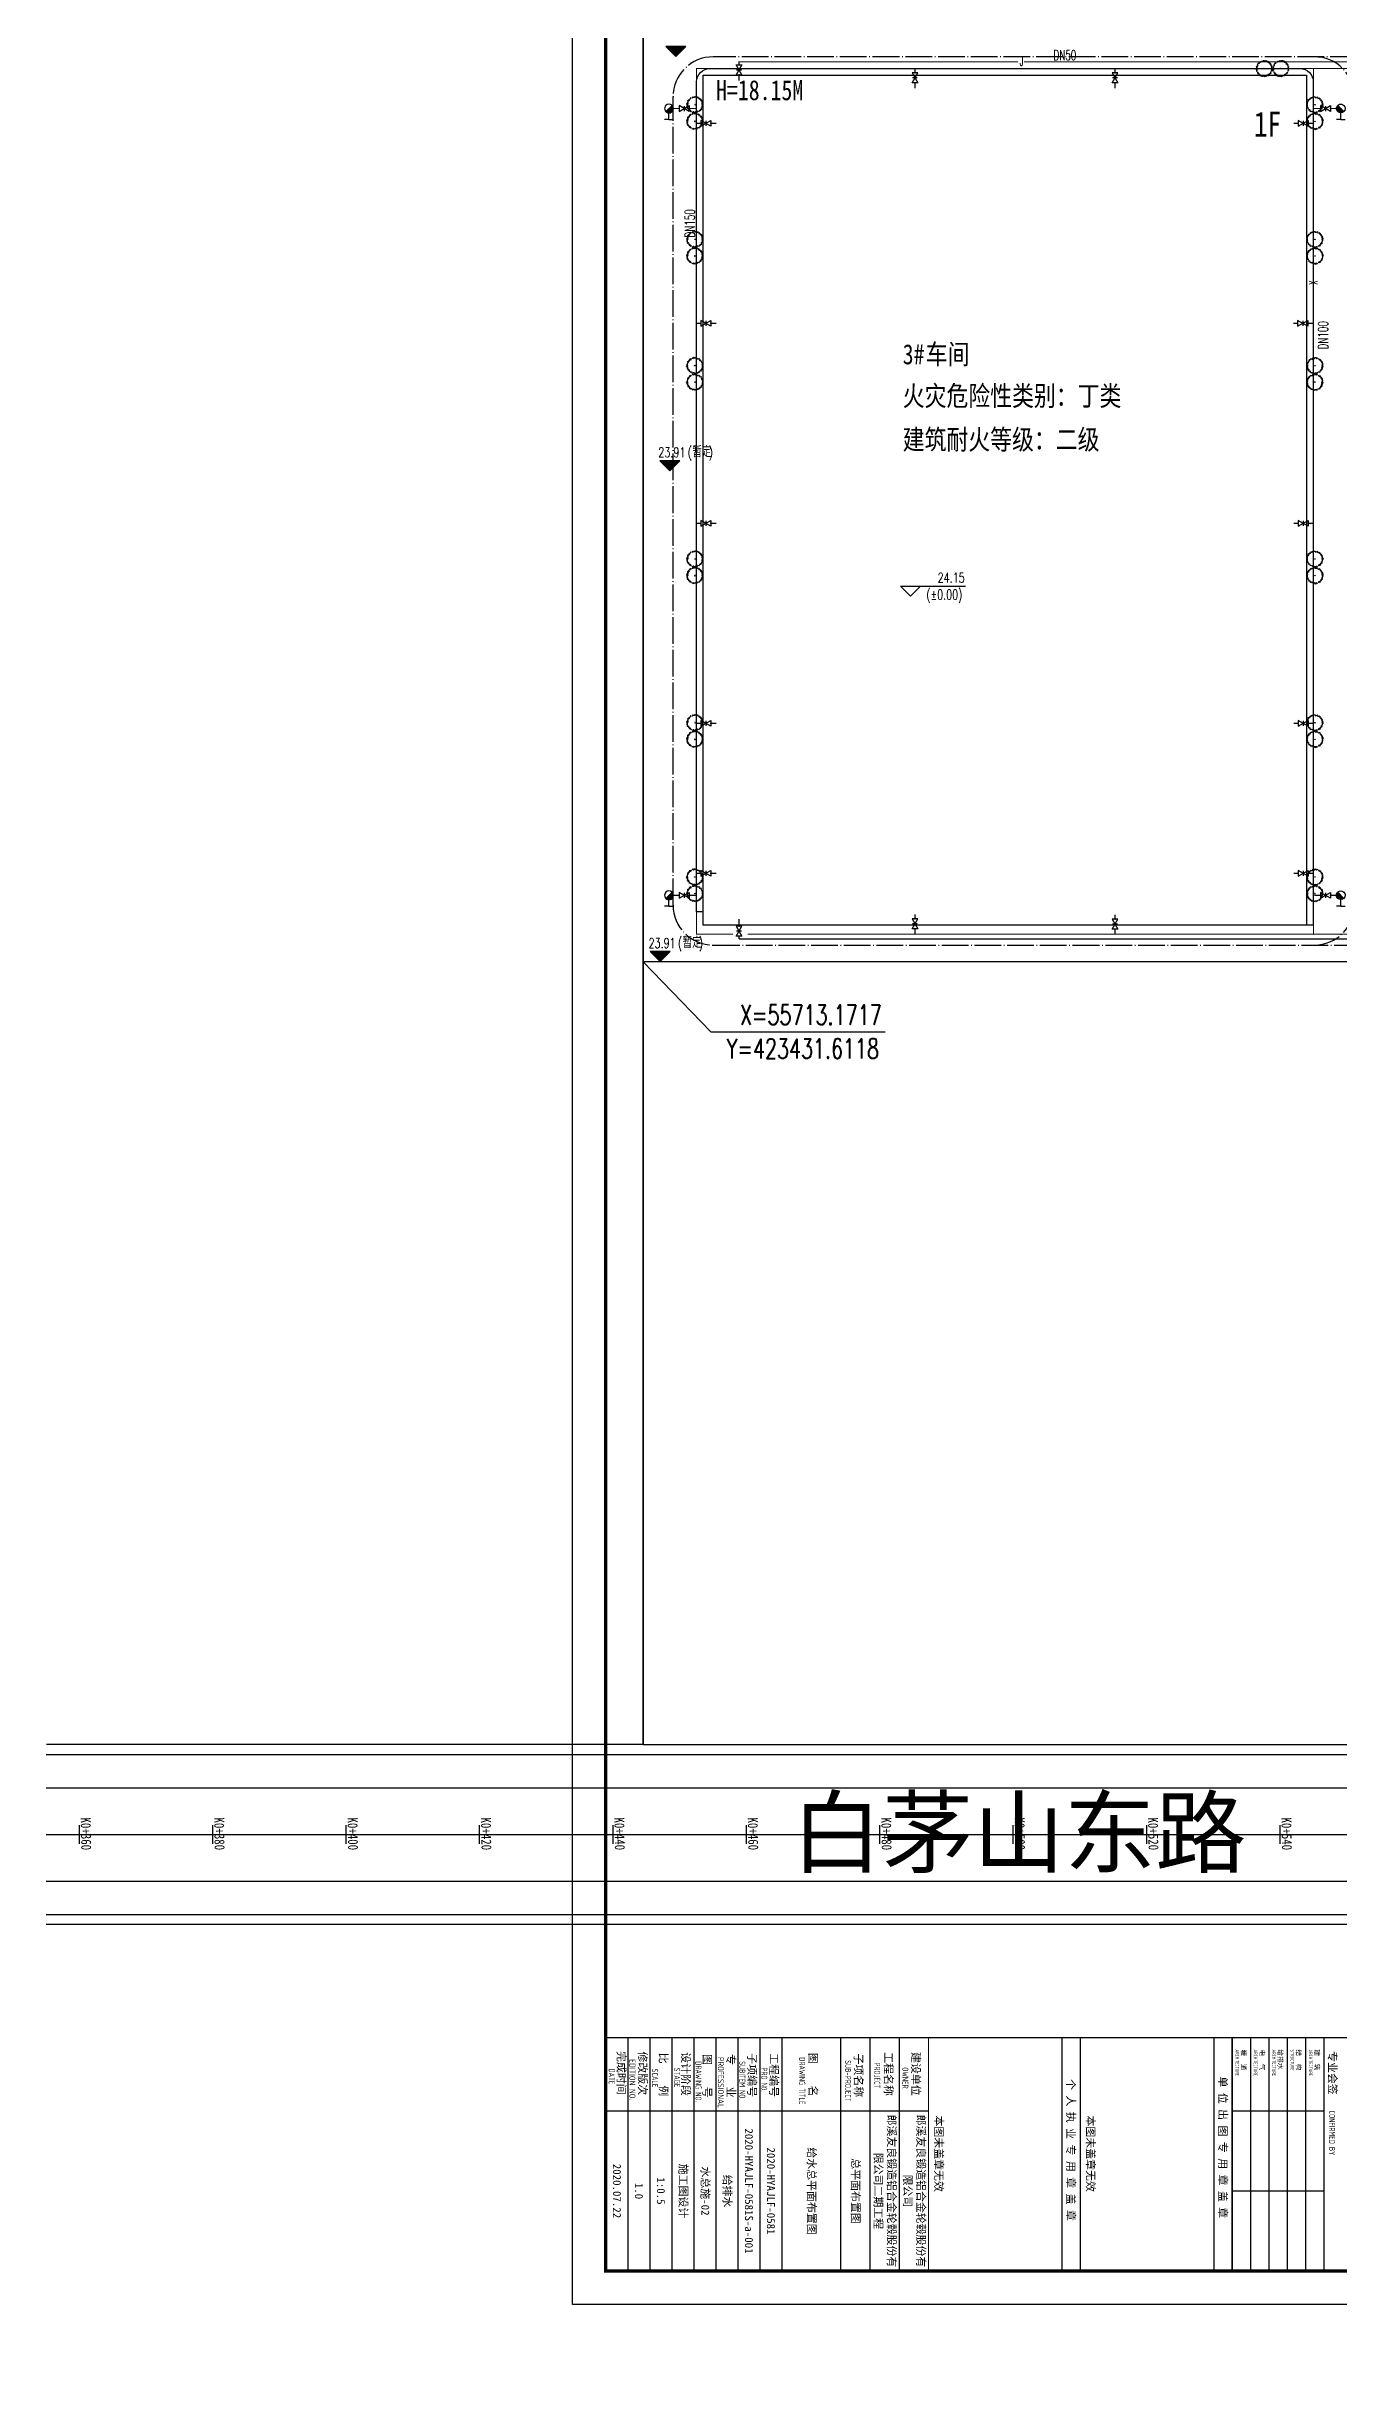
# Model space of a CAD drawing. Header units: millimetres. Extents: x 418304 to 847498, y 48187 to 111456.
# Drawn here: x 423342.2 to 423535.9, y 55503.1 to 55850.5 of the extents above; entities that cross this region are included whole.
import ezdxf

# ---------------------------------------------------------------- set-up
doc = ezdxf.new("R2010")
doc.units = ezdxf.units.MM
doc.header["$LTSCALE"] = 1000
for name, pattern in [('DASH', [0.35, 0.25, -0.1]), ('DOTE', [2.42, 2, -0.2, 0.02, -0.2]), ('X3', [5, 4, -1])]:
    doc.linetypes.add(name, pattern=pattern)
for name, color, linetype in [('A绿-1', 82, 'Continuous'), ('DIM_COOR', 3, 'Continuous'), ('DIM_ELEV', 3, 'Continuous'), ('EQUIP_消火栓', 7, 'Continuous'), ('PIPE-消防', 1, 'Continuous'), ('PIPE-给水', 3, 'Continuous'), ('PUB_TEXT', 7, 'Continuous'), ('PUB_TITLE', 4, 'Continuous'), ('TEXT_消防', 7, 'Continuous'), ('TEXT_给水', 7, 'Continuous'), ('TK', 4, 'Continuous'), ('VALVE_消防', 7, 'Continuous'), ('VALVE_给水', 7, 'Continuous'), ('建设布局', 7, 'Continuous'), ('路名', 7, 'Continuous'), ('道路', 4, 'Continuous'), ('道路中心线', 1, 'DOTE'), ('道路网', 7, 'Continuous')]:
    doc.layers.add(name, color=color, linetype=linetype)
doc.styles.add('_TCH_DIM', font='SIMPLEX', dxfattribs={"bigfont": 'GBCBIG'})
doc.styles.add('_TWT_PIPEDN', font='SIMPLEX', dxfattribs={"width": 0.8, "height": 3, "bigfont": 'HZTXT'})
doc.styles.add('_TWT_PIPETEXT', font='SIMPLEX', dxfattribs={"width": 0.8, "height": 3.5, "bigfont": 'HZTXT'})
doc.styles.add('TSSD_REIN', font='tssdeng.shx', dxfattribs={"width": 0.7, "bigfont": 'tssdchn.shx'})
doc.styles.add('图签宋体', font='', dxfattribs={"height": 300})
doc.styles.add('等线体', font='simhei.ttf')
doc.styles.add('黑体', font='simhei.ttf', dxfattribs={"width": 0.8, "height": 3.5})
doc.styles.get('图签宋体').set_extended_font_data('NSimSun')
doc.linetypes.add('FENCELINE2', pattern='A,0.25,-0.1,[132,ltypeshp.shx,S=0.1,R=0,X=-0.1,Y=0],-0.1,1', length=1.45)

# ---------------------------------------------------------------- blocks, each defined once
blk = doc.blocks.new('wetrewtewtre')
at = {"layer": '建设布局', "color": 8, "linetype": 'Continuous', "flags": 128}
blk.add_lwpolyline([(423795.01, 55503.06), (423795.02, 55549.65), (423775.89, 55568.77), (423342.15, 55568.77)], dxfattribs=at)
blk.add_lwpolyline([(423795.01, 55503.06), (423795.02, 55549.65), (423775.89, 55568.77), (423342.15, 55568.77)], dxfattribs=at)
at = {"layer": '道路网', "color": 8, "linetype": 'Continuous'}
for p, q in [((423342.15, 55594.27), (423781.52, 55594.27)), ((423342.15, 55594.27), (423781.52, 55594.27)), ((423342.15, 55589.27), (423781.52, 55589.27)), ((423342.15, 55589.27), (423781.52, 55589.27)), ((423342.15, 55575.27), (423781.52, 55575.27)), ((423342.15, 55575.27), (423781.52, 55575.27)), ((423342.15, 55570.27), (423781.52, 55570.27)), ((423342.15, 55570.27), (423781.52, 55570.27))]:
    blk.add_line(p, q, dxfattribs=at)
at = {"layer": '道路网', "color": 8, "linetype": 'Continuous', "lineweight": 30}
for p, q in [((423347.06, 55583.67), (423347.06, 55580.87)), ((423347.06, 55583.67), (423347.06, 55580.87)), ((423367.06, 55583.67), (423367.06, 55580.87)), ((423367.06, 55583.67), (423367.06, 55580.87)), ((423387.06, 55583.67), (423387.06, 55580.87)), ((423387.06, 55583.67), (423387.06, 55580.87)), ((423407.06, 55583.67), (423407.06, 55580.87)), ((423407.06, 55583.67), (423407.06, 55580.87)), ((423427.06, 55583.67), (423427.06, 55580.87)), ((423427.06, 55583.67), (423427.06, 55580.87)), ((423447.06, 55583.67), (423447.06, 55580.87)), ((423447.06, 55583.67), (423447.06, 55580.87)), ((423467.06, 55583.67), (423467.06, 55580.87)), ((423467.06, 55583.67), (423467.06, 55580.87)), ((423487.06, 55583.67), (423487.06, 55580.87)), ((423487.06, 55583.67), (423487.06, 55580.87)), ((423507.06, 55583.67), (423507.06, 55580.87)), ((423507.06, 55583.67), (423507.06, 55580.87)), ((423527.06, 55583.67), (423527.06, 55580.87)), ((423527.06, 55583.67), (423527.06, 55580.87))]:
    blk.add_line(p, q, dxfattribs=at)
at = {"layer": '道路网', "color": 8, "linetype": 'X3'}
blk.add_line((423342.15, 55582.27), (423897.34, 55582.27), dxfattribs=at)
blk.add_line((423342.15, 55582.27), (423897.34, 55582.27), dxfattribs=at)
at = {"layer": '道路网', "color": 8, "linetype": 'Continuous', "style": '等线体', "width": 0.8}
for s, p in [('K0+360', (423347.31, 55584.81)), ('K0+360', (423347.31, 55584.81)), ('K0+380', (423367.31, 55584.81)), ('K0+380', (423367.31, 55584.81)), ('K0+400', (423387.31, 55584.81)), ('K0+400', (423387.31, 55584.81)), ('K0+420', (423407.31, 55584.81)), ('K0+420', (423407.31, 55584.81)), ('K0+440', (423427.31, 55584.81)), ('K0+440', (423427.31, 55584.81)), ('K0+460', (423447.31, 55584.81)), ('K0+460', (423447.31, 55584.81)), ('K0+480', (423467.31, 55584.81)), ('K0+480', (423467.31, 55584.81)), ('K0+500', (423487.31, 55584.81)), ('K0+500', (423487.31, 55584.81)), ('K0+520', (423507.31, 55584.81)), ('K0+520', (423507.31, 55584.81)), ('K0+540', (423527.31, 55584.81)), ('K0+540', (423527.31, 55584.81))]:
    blk.add_text(s, height=1.5, rotation=271.0552, dxfattribs=at).set_placement(p)
blk = doc.blocks.new('004')
at = {"layer": 'A绿-1', "color": 8}
for p, q in [((-1068, 284), (-1052, 317)), ((-942, 226), (-1068, 284)), ((-1060, 128), (-1052, 186)), ((-966, 56), (-1060, 128)), ((-1052, 317), (-911, 278)), ((-1052, 186), (-950, 121)), ((-1052, -69), (-1052, 3)), ((-1052, 3), (-966, -3)), ((-982, 428), (-966, 461)), ((-927, 415), (-982, 428)), ((-966, 461), (-864, 454)), ((-966, -3), (-966, 56)), ((-950, 121), (-942, 226)), ((-942, 369), (-927, 415)), ((-887, 324), (-942, 369)), ((-911, 278), (-887, 324)), ((-872, 605), (-895, 533)), ((-895, 533), (-864, 481)), ((-825, 585), (-872, 605)), ((-864, 454), (-840, 461)), ((-793, 644), (-825, 585)), ((-762, 716), (-809, 677)), ((-809, 677), (-793, 644)), ((-699, 834), (-770, 749)), ((-770, 749), (-723, 742)), ((-723, 651), (-762, 716)), ((-723, 742), (-691, 683)), ((-691, 683), (-723, 651)), ((-691, 762), (-699, 834)), ((-534, 794), (-691, 762)), ((-511, 892), (-605, 840)), ((-605, 840), (-534, 794)), ((-456, 866), (-511, 892)), ((-401, 899), (-456, 866)), ((-354, 971), (-440, 997)), ((-440, 997), (-401, 899)), ((-283, 860), (-354, 971)), ((-276, 925), (-283, 860)), ((-244, 925), (-276, 925)), ((-205, 1023), (-268, 997)), ((-268, 997), (-244, 925)), ((-182, 945), (-205, 1023)), ((-134, 964), (-182, 945)), ((70, 1036), (-9, 1030)), ((-9, 1030), (-9, 991)), ((70, 977), (70, 1036)), ((93, 938), (70, 977)), ((132, 906), (93, 938)), ((179, 1023), (132, 906)), ((250, 1017), (179, 1023)), ((266, 945), (250, 1017)), ((321, 912), (266, 945)), ((360, 945), (321, 977)), ((321, 977), (321, 912)), ((360, 847), (360, 945)), ((399, 814), (360, 847)), ((438, 853), (399, 814)), ((478, 827), (438, 853)), ((525, 879), (478, 827)), ((564, 847), (525, 879)), ((532, 768), (564, 847)), ((572, 703), (532, 768)), ((564, 670), (572, 703)), ((595, 638), (564, 670)), ((658, 664), (595, 638)), ((697, 618), (658, 664)), ((744, 670), (697, 618)), ((783, 605), (744, 670)), ((791, 481), (783, 605)), ((830, 500), (791, 481)), ((807, 409), (870, 487)), ((838, 343), (807, 409)), ((870, 487), (830, 500)), ((932, 363), (838, 343)), ((932, 200), (885, 200)), ((885, 200), (909, 160)), ((925, 101), (901, 69)), ((901, 69), (972, 16)), ((909, 278), (964, 311)), ((932, 232), (909, 278)), ((909, 160), (972, 160)), ((972, 160), (925, 101)), ((964, 311), (932, 363)), ((972, 16), (972, -69)), ((-1044, -154), (-1068, -193)), ((-1068, -193), (-1029, -219)), ((-989, -108), (-1052, -69)), ((-982, -173), (-1044, -154)), ((-1029, -219), (-1005, -166)), ((-1013, -278), (-989, -258)), ((-997, -310), (-1013, -278)), ((-919, -356), (-997, -310)), ((-974, -173), (-989, -108)), ((-989, -258), (-950, -278)), ((-934, -180), (-974, -173)), ((-950, -278), (-927, -251)), ((-942, -526), (-927, -480)), ((-864, -500), (-942, -526)), ((-927, -251), (-934, -180)), ((-927, -480), (-887, -441)), ((-887, -441), (-919, -356)), ((-887, -585), (-840, -533)), ((-848, -644), (-887, -585)), ((-840, -533), (-864, -500)), ((-801, -585), (-848, -644)), ((-762, -618), (-801, -585)), ((-636, -729), (-715, -657)), ((-683, -788), (-636, -729)), ((-629, -853), (-683, -788)), ((-574, -801), (-629, -853)), ((-401, -853), (-574, -801)), ((-425, -944), (-401, -853)), ((-385, -964), (-425, -944)), ((-338, -944), (-385, -964)), ((-299, -944), (-338, -944)), ((-260, -1010), (-299, -944)), ((-229, -912), (-260, -1010)), ((-182, -912), (-229, -912)), ((-189, -1010), (-182, -912)), ((-127, -1023), (-189, -1010)), ((-119, -938), (-127, -1023)), ((-56, -958), (-119, -938)), ((-56, -1010), (-56, -958)), ((-17, -997), (-56, -1010)), ((70, -1016), (-17, -997)), ((109, -925), (70, -951)), ((70, -951), (70, -1016)), ((132, -1023), (109, -925)), ((195, -997), (132, -1023)), ((226, -944), (164, -944)), ((164, -944), (195, -997)), ((250, -984), (226, -944)), ((297, -964), (250, -984)), ((297, -833), (274, -918)), ((274, -918), (297, -964)), ((328, -912), (297, -833)), ((360, -918), (328, -912)), ((383, -892), (360, -918)), ((407, -866), (383, -892)), ((438, -873), (407, -866)), ((423, -886), (438, -873)), ((454, -918), (423, -886)), ((470, -807), (446, -801)), ((446, -801), (485, -853)), ((564, -853), (454, -918)), ((509, -794), (470, -807)), ((485, -853), (548, -833)), ((556, -735), (493, -761)), ((493, -761), (509, -794)), ((548, -833), (564, -853)), ((650, -794), (556, -735)), ((674, -761), (650, -794)), ((705, -637), (666, -683)), ((666, -683), (674, -761)), ((760, -650), (705, -637)), ((783, -618), (760, -650)), ((776, -513), (768, -552)), ((768, -552), (830, -585)), ((799, -448), (776, -513)), ((807, -618), (783, -618)), ((815, -493), (799, -448)), ((830, -585), (807, -618)), ((862, -474), (815, -493)), ((870, -278), (846, -336)), ((846, -336), (885, -435)), ((885, -435), (862, -474)), ((948, -310), (870, -278)), ((972, -69), (901, -95)), ((901, -95), (901, -180)), ((901, -180), (948, -219)), ((948, -219), (972, -271)), ((972, -271), (948, -310))]:
    blk.add_line(p, q, dxfattribs=at)
blk.add_circle((-32, 10), 31.3, dxfattribs=at)
blk = doc.blocks.new('GeYuanFrame_32218021', base_point=(11.55, 13.52))
at = {"layer": 'PUB_TITLE'}
for points in [[(1439.55, 211.32), (1439.55, 238.82)], [(1463.55, 211.32), (1463.55, 238.82)], [(1439.55, 23.52), (1439.55, 120.32)]]:
    blk.add_lwpolyline(points, dxfattribs=at)
at = {"layer": 'TK'}
for p, q in [((1417.55, 111.52), (1487.55, 111.52)), ((1417.55, 102.72), (1487.55, 102.72)), ((1417.55, 93.92), (1439.55, 93.92)), ((1417.55, 93.92), (1487.55, 93.92)), ((1417.55, 76.36), (1487.55, 76.36)), ((1417.55, 76.32), (1487.55, 76.32)), ((1417.55, 69.76), (1487.55, 69.76)), ((1417.55, 63.16), (1487.55, 63.16)), ((1417.55, 56.56), (1487.55, 56.56)), ((1417.55, 49.96), (1487.55, 49.96)), ((1417.55, 43.36), (1487.55, 43.36)), ((1417.55, 36.76), (1487.55, 36.76)), ((1417.55, 30.16), (1487.55, 30.16)), ((1417.55, 23.52), (1487.55, 23.52))]:
    blk.add_line(p, q, dxfattribs=at)
blk.add_lwpolyline([(11.55, 854.52), (1497.55, 854.52), (1497.55, 13.52), (11.55, 13.52)], close=True, dxfattribs=at)
at = {"layer": 'TK', "const_width": 1}
blk.add_lwpolyline([(1487.55, 844.52), (1487.55, 23.52), (36.55, 23.52), (36.55, 844.52)], close=True, dxfattribs=at)
at = {"layer": 'TK'}
for points, const_width in [([(1417.55, 844.52), (1417.55, 23.52)], 0.4), ([(1417.55, 211.32), (1487.55, 211.32)], 0.35), ([(1417.55, 165.82), (1487.55, 165.82)], 0.35), ([(1417.55, 120.32), (1487.55, 120.32)], 0.35), ([(1417.55, 76.36), (1487.55, 76.36)], 0.35)]:
    blk.add_lwpolyline(points, dxfattribs=dict(at, const_width=const_width))
for points in [[(1417.55, 238.82), (1487.55, 238.82)], [(1417.55, 233.32), (1487.55, 233.32)], [(1417.55, 227.82), (1487.55, 227.82)], [(1417.55, 222.32), (1487.55, 222.32)], [(1417.55, 216.82), (1487.55, 216.82)], [(1417.55, 211.32), (1487.55, 211.32)], [(1417.55, 205.82), (1487.55, 205.82)], [(1417.55, 160.32), (1487.55, 160.32)]]:
    blk.add_lwpolyline(points, dxfattribs=at)
at = {"layer": 'TK', "style": '图签宋体'}
for s, height, p in [('建  筑', 1.44, (1421.07, 236.1)), ('专业会签', 2.4, (1421.59, 240.23)), ('结  构', 1.44, (1421.07, 230.6)), ('给排水', 1.44, (1421.07, 225.1)), ('暖  通', 1.44, (1421.07, 214.1)), ('电  气', 1.44, (1421.07, 219.6)), ('单 位 出 图 专 用 章 盖 章', 2.4, (1429.19, 207.35)), ('本图未盖章无效', 2.4, (1440.9, 167.7)), ('个 人 执 业 专 用 章 盖 章', 2.4, (1429.99, 161.77)), ('本图未盖章无效', 2.4, (1440.9, 122.2)), ('建设单位', 2.4, (1421.86, 115.33)), ('工程名称', 2.4, (1421.93, 107.11)), ('子项名称', 2.4, (1422.31, 98.13)), ('图    名', 2.4, (1422.1, 84.49)), ('工程编号', 2.4, (1422.24, 72.76)), ('子项编号', 2.4, (1422.24, 66.19)), ('专    业', 2.4, (1422.48, 59.87)), ('设计阶段', 2.4, (1421.92, 46.31)), ('图    号', 2.4, (1422.49, 52.76)), ('比    例', 2.4, (1422.06, 39.62)), ('修改版次', 2.4, (1421.71, 33.41)), ('完成时间', 2.4, (1421.58, 27.01))]:
    blk.add_text(s, height=height, dxfattribs=at).set_placement(p)
at = {"layer": 'TK', "style": 'TSSD_REIN'}
for s, height, width, p in [('CONFIRMED BY', 1.8, 0.7, (1439.41, 240.41)), ('ARCHITECTURE', 1.08, 0.7, (1421.12, 234.34)), ('STRUCTURE', 1.08, 0.7, (1421.12, 228.84)), ('ARCHITECTURE', 1.08, 0.7, (1421.12, 223.34)), ('ARCHITECTURE', 1.08, 0.7, (1421.12, 217.84)), ('ARCHITECTURE', 1.08, 0.7, (1421.12, 212.34)), ('OWNER', 1.8, 0.7, (1426.45, 112.47)), ('PROJECT', 1.8, 0.7, (1424.99, 104.01)), ('SUB-PROJECT', 1.8, 0.7, (1424.33, 95.29)), ('DRAWING TITLE', 1.8, 0.7, (1423.44, 81.52)), ('PRO N0.', 1.8, 0.7, (1426.48, 70.15)), ('SUBITEM NO.', 1.8, 0.7, (1424.62, 63.57)), ('PROFESSIONAL', 1.8, 0.8, (1423.35, 57.14)), ('DRAWING NO.', 1.8, 0.7, (1424.65, 50.44)), ('STAGE', 1.8, 0.7, (1426.56, 44.03)), ('SCALE', 1.8, 0.7, (1426.85, 37.41)), ('EDITION NO.', 1.8, 0.8, (1424, 30.63)), ('DATE', 1.8, 0.7, (1426.8, 24.45))]:
    blk.add_text(s, height=height, dxfattribs=dict(at, width=width)).set_placement(p)
at = {"layer": 'TK', "char_height": 2.4, "width": 48, "attachment_point": 5, "style": '图签宋体'}
for s, insert in [('郎溪友良锻造铝合金轮毂股份有限公司', (1463.55, 115.92)), ('郎溪友良锻造铝合金轮毂股份有限公司二期工程', (1463.55, 107.12)), ('总平面布置图', (1463.55, 98.32)), ('给水总平面布置图', (1463.55, 85.12)), ('2020-HYAJLF-0581', (1463.55, 73.06)), ('2020-HYAJLF-0581S-a-001', (1463.55, 66.46)), ('给排水', (1463.55, 59.86)), ('水总施-02', (1463.55, 53.26)), ('施工图设计', (1463.55, 46.66)), ('1:0.5', (1463.55, 40.06)), ('2020.07.22', (1463.55, 26.88)), ('1.0', (1463.55, 33.47))]:
    blk.add_mtext(s, dxfattribs=dict(at, insert=insert))
blk = doc.blocks.new('$VALVE$00000296')
for points in [[(-125, 72), (-125, -72), (125, 72), (125, -72), (-125, 72)], [(0, 60), (0, -64)]]:
    blk.add_lwpolyline(points)
for p in [(-125, 0), (125, 0)]:
    blk.add_point(p)
blk = doc.blocks.new('$TwtSys$00000385')
for p, q in [((0, 331), (-130, 331)), ((92, 92), (-92, -92)), ((0, 331), (0, 131)), ((0, 331), (130, 331))]:
    blk.add_line(p, q)
for start, end in [(135, 315), (315, 135)]:
    blk.add_arc((0, 0), 131, start, end)
at = {"color": 0}
for points in [[(-34, 127), (-127, 34), (34, 127), (-127, -34)], [(-93, 93), (-93, 93), (-34, 127), (-127, 34)], [(34, 127), (-127, -34), (93, 93), (-93, -93)]]:
    blk.add_solid(points, dxfattribs=at)

msp = doc.modelspace()

# ---------------------------------------------------------------- hatches: boundary and pattern name
at = {"layer": 'DIM_ELEV'}
for points in [[(423436.506, 55848.939), (423438.006, 55850.439), (423435.006, 55850.439)], [(423435.646, 55786.796), (423437.146, 55788.296), (423434.146, 55788.296)], [(423434.175, 55713.198), (423435.675, 55714.698), (423432.675, 55714.698)]]:
    msp.add_hatch(color=256, dxfattribs=at).paths.add_polyline_path(points)
at = {"layer": 'PIPE-消防', "linetype": 'Continuous'}
for points in [[(423439.612, 55847.131), (423439.612, 55847.219), (423439.524, 55847.219)], [(423439.612, 55847.131), (423439.524, 55847.131), (423439.524, 55847.219)], [(423439.612, 55717.311), (423439.612, 55717.223), (423439.524, 55717.223)], [(423439.612, 55717.311), (423439.524, 55717.311), (423439.524, 55717.223)]]:
    msp.add_hatch(color=256, dxfattribs=at).paths.add_polyline_path(points)
at = {"layer": 'PIPE-给水', "linetype": 'Continuous'}
for points in [[(423445.996, 55848.131), (423445.996, 55848.218), (423445.909, 55848.218)], [(423445.996, 55848.131), (423445.909, 55848.131), (423445.909, 55848.218)]]:
    msp.add_hatch(color=256, dxfattribs=at).paths.add_polyline_path(points)

# ---------------------------------------------------------------- linework, layer by layer
at = {"color": 1, "linetype": 'DASH', "ltscale": 0.02, "const_width": 0.2}
msp.add_lwpolyline([(423795.015, 55713.137), (423431.612, 55713.172), (423431.612, 55853.106), (423600.93, 55853.106), (423600.93, 56107.48), (423785.939, 56107.48), (423795.015, 56099.312), (423795.015, 55713.137)], dxfattribs=at)
at = {"linetype": 'FENCELINE2', "ltscale": 0.005, "const_width": 0.1}
msp.add_lwpolyline([(423795.015, 55713.137), (423431.612, 55713.172), (423431.612, 55853.106), (423600.93, 55853.106), (423600.93, 56107.48), (423785.939, 56107.48), (423795.015, 56099.312), (423795.015, 55978.692)], dxfattribs=at)
msp.add_lwpolyline([(423440.612, 55846.131), (423531.092, 55846.131), (423531.092, 55718.651), (423440.612, 55718.651)], close=True)
at = {"layer": 'DIM_COOR', "color": 3}
for p, q in [((423431.612, 55713.172), (423441.747, 55702.675)), ((423441.747, 55702.675), (423467.927, 55702.675))]:
    msp.add_line(p, q, dxfattribs=at)
at = {"layer": 'DIM_ELEV'}
for p, q in [((423436.506, 55848.939), (423435.006, 55850.439)), ((423438.006, 55850.439), (423435.006, 55850.439)), ((423436.506, 55848.939), (423438.006, 55850.439)), ((423435.646, 55786.796), (423434.146, 55788.296)), ((423437.146, 55788.296), (423434.146, 55788.296)), ((423435.646, 55786.796), (423437.146, 55788.296)), ((423471.7, 55767.991), (423470.2, 55769.491)), ((423470.2, 55769.491), (423479.928, 55769.491)), ((423471.7, 55767.991), (423473.2, 55769.491)), ((423434.175, 55713.198), (423432.675, 55714.698)), ((423435.675, 55714.698), (423432.675, 55714.698)), ((423434.175, 55713.198), (423435.675, 55714.698))]:
    msp.add_line(p, q, dxfattribs=at)
at = {"layer": 'PIPE-消防', "linetype": 'Continuous', "ltscale": 0.005, "const_width": 0.175}
for points in [[(423439.612, 55847.131), (423445.239, 55847.131)], [(423439.612, 55847.131), (423439.612, 55838.916)], [(423447.046, 55847.131), (423472.365, 55847.131)], [(423472.365, 55847.131), (423472.365, 55846.458)], [(423472.365, 55847.131), (423502.365, 55847.131)], [(423472.365, 55844.958), (423472.365, 55844.171)], [(423502.365, 55847.131), (423502.365, 55846.458)], [(423502.365, 55847.131), (423532.11, 55847.131)], [(423502.365, 55844.958), (423502.365, 55844.171)], [(423532.11, 55847.131), (423532.11, 55838.916)], [(423532.11, 55847.131), (423544.812, 55847.131)], [(423436.135, 55841.131), (423437.037, 55841.131)], [(423438.537, 55841.131), (423439.612, 55841.131)], [(423533.167, 55841.131), (423532.191, 55841.131)], [(423535.568, 55841.131), (423534.667, 55841.131)], [(423439.612, 55838.916), (423440.285, 55838.916)], [(423439.612, 55838.916), (423439.612, 55808.916)], [(423441.785, 55838.916), (423442.572, 55838.916)], [(423529.15, 55838.916), (423529.823, 55838.916)], [(423531.323, 55838.916), (423532.11, 55838.916)], [(423532.11, 55838.916), (423532.11, 55815.457)], [(423532.11, 55814.424), (423532.11, 55778.916)], [(423439.612, 55808.916), (423440.285, 55808.916)], [(423439.612, 55808.916), (423439.612, 55778.916)], [(423441.785, 55808.916), (423442.572, 55808.916)], [(423529.07, 55808.916), (423529.744, 55808.916)], [(423531.244, 55808.916), (423532.03, 55808.916)], [(423439.612, 55778.916), (423440.285, 55778.916)], [(423439.612, 55778.916), (423439.612, 55748.916)], [(423441.785, 55778.916), (423442.572, 55778.916)], [(423529.15, 55778.916), (423529.823, 55778.916)], [(423531.323, 55778.916), (423532.11, 55778.916)], [(423532.11, 55778.916), (423532.11, 55748.916)], [(423439.612, 55748.916), (423440.285, 55748.916)], [(423439.612, 55748.916), (423439.612, 55726.416)], [(423441.785, 55748.916), (423442.572, 55748.916)], [(423529.15, 55748.916), (423529.823, 55748.916)], [(423531.323, 55748.916), (423532.11, 55748.916)], [(423532.11, 55748.916), (423532.11, 55726.416)], [(423439.612, 55726.416), (423440.285, 55726.416)], [(423439.612, 55726.416), (423439.612, 55717.311)], [(423441.785, 55726.416), (423442.572, 55726.416)], [(423529.15, 55726.416), (423529.823, 55726.416)], [(423531.323, 55726.416), (423532.11, 55726.416)], [(423532.11, 55726.416), (423532.11, 55717.311)], [(423436.135, 55723.131), (423437.037, 55723.131)], [(423438.537, 55723.131), (423439.612, 55723.131)], [(423533.167, 55723.131), (423532.225, 55723.131)], [(423535.568, 55723.131), (423534.667, 55723.131)], [(423472.365, 55720.271), (423472.365, 55719.598)], [(423502.365, 55720.201), (423502.365, 55719.528)], [(423439.612, 55717.311), (423445.081, 55717.311)], [(423447.292, 55717.311), (423472.365, 55717.311)], [(423472.365, 55718.098), (423472.365, 55717.311)], [(423472.365, 55717.311), (423532.11, 55717.311)], [(423502.365, 55718.028), (423502.365, 55717.241)], [(423532.11, 55717.311), (423544.812, 55717.311)]]:
    msp.add_lwpolyline(points, dxfattribs=at)
at = {"layer": 'PIPE-给水', "linetype": 'Continuous', "ltscale": 0.005, "const_width": 0.175}
for points in [[(423445.996, 55848.131), (423445.996, 55847.681)], [(423487.815, 55848.131), (423445.996, 55848.131)], [(423543.812, 55848.131), (423488.696, 55848.131)], [(423445.996, 55846.181), (423445.996, 55845.321)], [(423445.996, 55719.552), (423445.996, 55718.477)], [(423445.996, 55716.977), (423445.996, 55716.577)], [(423597.056, 55716.577), (423445.996, 55716.577)]]:
    msp.add_lwpolyline(points, dxfattribs=at)
at = {"layer": '建设布局', "color": 1, "linetype": 'Continuous', "flags": 128}
for points in [[(423431.612, 55595.771), (423431.612, 56107.48)], [(423431.612, 55595.771), (423431.612, 56107.48)], [(423342.152, 56100.98), (423431.612, 56100.98), (423431.612, 55595.771), (423342.152, 55595.771)], [(423342.152, 56100.98), (423431.612, 56100.98), (423431.612, 55595.771), (423342.152, 55595.771)]]:
    msp.add_lwpolyline(points, dxfattribs=at)
msp.add_lwpolyline([(423431.612, 55595.771), (423775.894, 55595.771), (423795.015, 55614.892), (423795.015, 55713.137), (423431.612, 55713.172)], close=True, dxfattribs=at)
msp.add_lwpolyline([(423431.612, 55595.771), (423775.894, 55595.771), (423795.015, 55614.892), (423795.015, 55713.137), (423431.612, 55713.172)], close=True, dxfattribs=at)
at = {"layer": '道路', "color": 8}
msp.add_lwpolyline([(423440.612, 55720.651), (423439.612, 55720.651), (423439.612, 55845.131, -0.4142136), (423441.612, 55847.131), (423530.092, 55847.131, -0.4142136), (423532.092, 55845.131), (423532.092, 55718.651), (423531.092, 55718.651)], format="xyb", dxfattribs=at)
at = {"layer": '道路中心线', "color": 8, "linetype": 'DOTE', "ltscale": 0.002}
for p, q in [((423597.43, 55848.88), (423442.112, 55848.88)), ((423436.112, 55721.663), (423436.112, 55842.88)), ((423442.112, 55715.663), (423764.613, 55715.663))]:
    msp.add_line(p, q, dxfattribs=at)
for centre, start, end in [((423442.112, 55842.88), 90, 180), ((423532.252, 55842.88), 0, 90), ((423442.112, 55721.663), 180, 270), ((423532.252, 55721.663), 270, 0)]:
    msp.add_arc(centre, 6, start, end, dxfattribs=at)

# ---------------------------------------------------------------- block references
at = {"xscale": 0.5, "yscale": 0.5, "zscale": 0.5, "rotation": 270}
msp.add_blockref('GeYuanFrame_32218021', (423421.008, 56254.804), dxfattribs=at)
msp.add_blockref('wetrewtewtre', (0, 0))
at = {"layer": 'A绿-1', "yscale": 0.00116705121472478, "zscale": -0.00116705121472478}
for p, xscale, rotation in [((423524.713, 55847.16), 0.001167051214724779, 110.3603193262186), ((423527.191, 55847.174), 0.001167051214724779, 110.3603193262186), ((423439.409, 55839.206), -0.001167051214724779, 159.6396806737815), ((423439.423, 55841.684), -0.001167051214724779, 159.6396806737815), ((423532.28, 55841.684), 0.001167051214724779, 200.3603193262186), ((423532.294, 55839.206), 0.001167051214724779, 200.3603193262186), ((423439.409, 55819.003), -0.001167051214724779, 159.6396806737815), ((423439.423, 55821.481), -0.001167051214724779, 159.6396806737815), ((423532.28, 55821.481), 0.001167051214724779, 200.3603193262186), ((423532.294, 55819.003), 0.001167051214724779, 200.3603193262186), ((423439.409, 55802.576), 0.001167051214724779, 20.36031932621859), ((423532.294, 55802.576), -0.001167051214724779, 339.6396806737815), ((423439.423, 55800.098), 0.001167051214724779, 20.36031932621859), ((423532.28, 55800.098), -0.001167051214724779, 339.6396806737815), ((423439.423, 55773.553), -0.001167051214724779, 159.6396806737815), ((423532.28, 55773.553), 0.001167051214724779, 200.3603193262186), ((423439.409, 55771.075), -0.001167051214724779, 159.6396806737815), ((423532.294, 55771.075), 0.001167051214724779, 200.3603193262186), ((423439.423, 55749.001), -0.001167051214724779, 159.6396806737815), ((423532.28, 55749.001), 0.001167051214724779, 200.3603193262186), ((423439.409, 55746.523), -0.001167051214724779, 159.6396806737815), ((423532.294, 55746.523), 0.001167051214724779, 200.3603193262186), ((423439.409, 55725.874), 0.001167051214724779, 20.36031932621859), ((423532.294, 55725.874), -0.001167051214724779, 339.6396806737815), ((423439.423, 55723.396), 0.001167051214724779, 20.36031932621859), ((423532.28, 55723.396), -0.001167051214724779, 339.6396806737815)]:
    msp.add_blockref('004', p, dxfattribs=dict(at, xscale=xscale, rotation=rotation))
at = {"layer": 'EQUIP_消火栓', "xscale": 0.005, "zscale": 0.005}
for p, yscale, rotation in [((423435.492, 55841.131), 0.005, 179.8316494478568), ((423536.211, 55841.131), -0.005, 0.1683505521432615), ((423435.492, 55723.131), 0.005, 179.8316494478568), ((423536.211, 55723.131), -0.005, 0.1683505521432615)]:
    msp.add_blockref('$TwtSys$00000385', p, dxfattribs=dict(at, yscale=yscale, rotation=rotation))
at = {"layer": 'VALVE_消防', "xscale": 0.006, "zscale": 0.006}
for p, yscale, rotation in [((423472.365, 55845.708), 0.006, 270), ((423502.365, 55845.708), 0.006, 270), ((423533.917, 55841.131), -0.006, 180), ((423533.917, 55723.131), -0.006, 180), ((423472.365, 55718.848), 0.006, 270), ((423502.365, 55718.778), 0.006, 270), ((423445.996, 55717.727), 0.006, 270)]:
    msp.add_blockref('$VALVE$00000296', p, dxfattribs=dict(at, yscale=yscale, rotation=rotation))
at = {"layer": 'VALVE_消防', "xscale": 0.006, "yscale": 0.006, "zscale": 0.006}
for p in [(423437.787, 55841.131), (423441.035, 55838.916), (423530.573, 55838.916), (423441.035, 55808.916), (423530.494, 55808.916), (423441.035, 55778.916), (423530.573, 55778.916), (423441.035, 55748.916), (423530.573, 55748.916), (423441.035, 55726.416), (423530.573, 55726.416), (423437.787, 55723.131)]:
    msp.add_blockref('$VALVE$00000296', p, dxfattribs=at)
at = {"layer": 'VALVE_给水', "xscale": -0.006, "yscale": -0.006, "zscale": 0.006, "rotation": 270}
msp.add_blockref('$VALVE$00000296', (423445.996, 55846.931), dxfattribs=at)

# ---------------------------------------------------------------- texts
at = {"layer": 'PUB_TEXT'}
for s, height, style, width, p in [('H=18.15M', 3.0042, '黑体', 0.8, (423442.547, 55842.377)), ('1F', 3.7553, '黑体', 0.8, (423523.177, 55836.898)), ('车间', 3.0042, '黑体', 0.8, (423473.99, 55802.771)), ('3#', 3.0042, '黑体', 0.8, (423470.534, 55802.771)), ('火灾危险性类别：丁类', 3.0042, '黑体', 0.8, (423470.534, 55796.536)), ('建筑耐火等级：二级', 3.0042, '黑体', 0.8, (423470.534, 55789.987)), ('23.91', 1.4875, '_TCH_DIM', 0.705882, (423433.902, 55788.821)), ('(', 1.488, '_TCH_DIM', 0.705882, (423438.302, 55788.821)), (')', 1.488, '_TCH_DIM', 0.705882, (423441.459, 55788.821)), ('24.15', 1.4875, '_TCH_DIM', 0.705882, (423475.778, 55770.016)), ('(%%P0.00)', 1.4875, '_TCH_DIM', 0.705882, (423474.078, 55767.479)), ('23.91', 1.4875, '_TCH_DIM', 0.705882, (423432.432, 55715.223)), ('(', 1.488, '_TCH_DIM', 0.705882, (423436.832, 55715.223)), (')', 1.488, '_TCH_DIM', 0.705882, (423439.989, 55715.223)), ('X=55713.1717', 2.975, '_TCH_DIM', 0.705882, (423446.127, 55703.725)), ('Y=423431.6118', 2.975, '_TCH_DIM', 0.705882, (423444.127, 55698.65))]:
    msp.add_text(s, height=height, dxfattribs=dict(at, style=style, width=width)).set_placement(p)
at = {"layer": 'PUB_TEXT', "style": '_TCH_DIM'}
for p in [(423439.002, 55788.821), (423437.532, 55715.223)]:
    msp.add_text('暂定', height=1.6879, dxfattribs=at).set_placement(p)
at = {"layer": 'TEXT_消防', "linetype": 'Continuous', "style": '_TWT_PIPEDN', "width": 0.64}
for s, p in [('DN150', (423439.362, 55821.79)), ('DN100', (423534.298, 55804.998))]:
    msp.add_text(s, height=1.5, rotation=90, dxfattribs=at).set_placement(p)
at = {"layer": 'TEXT_消防', "style": '_TWT_PIPETEXT', "width": 0.64}
msp.add_text('X', height=1.25, rotation=90, dxfattribs=at).set_placement((423532.735, 55814.674))
at = {"layer": 'TEXT_给水', "style": '_TWT_PIPETEXT', "width": 0.64}
msp.add_text('J', height=1.25, dxfattribs=at).set_placement((423488.065, 55847.506))
at = {"layer": 'TEXT_给水', "linetype": 'Continuous', "style": '_TWT_PIPEDN', "width": 0.64}
msp.add_text('DN50', height=1.5, dxfattribs=at).set_placement((423493.144, 55848.381))
at = {"layer": '路名', "color": 6, "linetype": 'Continuous', "style": '等线体'}
msp.add_text('白茅山东路', height=10, dxfattribs=at).set_placement((423453.835, 55577.564, -25.66))

doc.saveas('drawing.dxf')
